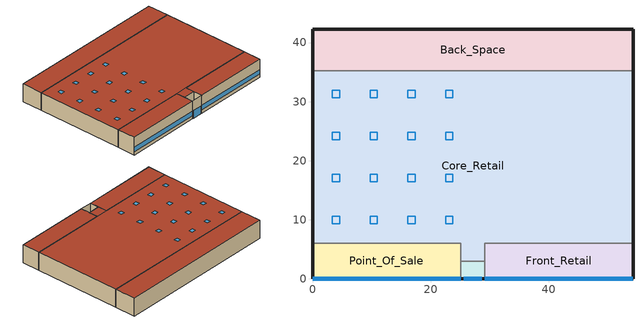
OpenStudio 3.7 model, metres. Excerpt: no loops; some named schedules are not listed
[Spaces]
Core_Retail
 floor foundation (BTAP-Grnd-Floor-Mass:U-0.678_std): 54.27,35.27 54.27,6 29.14,6 29.14,3 25.14,3 25.14,6 0,6 0,35.27 z0
 wall outside: 54.27,6 54.27,35.27 / 0,35.27 0,6 z0:6.1
 wall to Back_Space: 54.27,35.27 0,35.27 z0:6.1
 wall to Front_Entry: 25.14,3 29.14,3 z0:6.1
 wall to Point_Of_Sale: 0,6 25.14,6 25.14,3 z0:6.1
 wall to Front_Retail: 29.14,3 29.14,6 54.27,6 z0:6.1
 roof outside: 29.14,3 29.14,6 25.14,6 25.14,3 z6.1; 54.27,6 54.27,35.27 0,35.27 0,6 z6.1
 skylight: 23.78,16.46 23.78,17.68 22.56,17.68 22.56,16.46 z6.1; 4.57,30.7 4.57,31.92 3.35,31.92 3.35,30.7 z6.1; 4.57,9.35 4.57,10.57 3.35,10.57 3.35,9.35 z6.1; 4.57,16.46 4.57,17.68 3.35,17.68 3.35,16.46 z6.1; 17.37,16.46 17.37,17.68 16.15,17.68 16.15,16.46 z6.1; 17.37,30.7 17.37,31.92 16.15,31.92 16.15,30.7 z6.1; 17.37,23.58 17.37,24.8 16.15,24.8 16.15,23.58 z6.1; 4.57,23.58 4.57,24.8 3.35,24.8 3.35,23.58 z6.1; 17.37,9.35 17.37,10.57 16.15,10.57 16.15,9.35 z6.1; 10.97,23.58 10.97,24.8 9.75,24.8 9.75,23.58 z6.1; 10.97,9.35 10.97,10.57 9.75,10.57 9.75,9.35 z6.1; 23.78,23.58 23.78,24.8 22.56,24.8 22.56,23.58 z6.1; 23.78,30.7 23.78,31.92 22.56,31.92 22.56,30.7 z6.1; 10.97,16.46 10.97,17.68 9.75,17.68 9.75,16.46 z6.1; 23.78,9.35 23.78,10.57 22.56,10.57 22.56,9.35 z6.1; 10.97,30.7 10.97,31.92 9.75,31.92 9.75,30.7 z6.1
Back_Space
 floor foundation (BTAP-Grnd-Floor-Mass:U-0.678_std): 54.27,42.27 54.27,35.27 0,35.27 0,42.27 z0
 wall outside: 54.27,35.27 54.27,42.27 0,42.27 0,35.27 z0:6.1
 roof outside: 54.27,35.27 54.27,42.27 0,42.27 0,35.27 z6.1
Front_Retail
 floor foundation (BTAP-Grnd-Floor-Mass:U-0.678_std): 54.27,6 54.27,0 29.14,0 29.14,6 z0
 wall outside: 29.14,0 54.27,0 54.27,6 z0:6.1
 wall to Front_Entry: 29.14,3 29.14,0 z0:6.1
 window: 29.19,0 54.22,0 z1.14:2.66
 roof outside: 54.27,0 54.27,6 29.14,6 29.14,0 z6.1
Point_Of_Sale
 floor foundation (BTAP-Grnd-Floor-Mass:U-0.678_std): 25.14,6 25.14,0 0,0 0,6 z0
 wall outside: 0,6 0,0 25.14,0 z0:6.1
 wall to Front_Entry: 25.14,0 25.14,3 z0:6.1
 window: 0.05,0 25.09,0 z1.14:2.66
 roof outside: 25.14,0 25.14,6 0,6 0,0 z6.1
Front_Entry
 floor foundation (BTAP-Grnd-Floor-Mass:U-0.678_std): 29.14,3 29.14,0 25.14,0 25.14,3 z0
 wall outside: 25.14,0 29.14,0 z0:6.1
 window: 25.64,0 28.64,0 z0.05:2.66
[Site]
Montreal Int'l: Latitude {deg}=45.47; Longitude {deg}=-73.75; Time Zone {hr}=-5; Elevation {m}=36; Terrain=City
[Building]
RetailStandalone: North Axis {deg}=0; Default Construction Set=BTAP-Mass at hdd = 5000.0; Standards Number of Stories=1; Standards Number of Above Ground Stories=1; Standards Template=BTAP1980TO2010; Standards Building Type=RetailStandalone
[Site:WaterMainsTemperature]
Calculation Method=Correlation; Annual Average Outdoor Air Temperature {C}=4.69167; Maximum Difference In Monthly Average Outdoor Air Temperatures {deltaC}=24.6
[Site:GroundTemperature:BuildingSurface]
19.527, 19.502, 19.536, 19.598, 20.002, 21.64, 22.225, 22.375, 21.449, 20.121, 19.802, 19.633
[SizingPeriod:DesignDay] Barometric Pressure {Pa}=88961; Rain Indicator=No; Snow Indicator=No; Day of Month=21; Daylight Saving Time Indicator=No; Humidity Condition Type=Wetbulb; Dry-Bulb Temperature Range Modifier Type=DefaultMultipliers
Name | Maximum Dry-Bulb Temperature {C} | Daily Dry-Bulb Temperature Range {deltaC} | Wind Speed {m/s} | Wind Direction {deg} | Month | Day Type | Wetbulb or DewPoint at Maximum Dry-Bulb {C} | Solar Model Indicator | ASHRAE Clear Sky Optical Depth for Beam Irradiance | ASHRAE Clear Sky Optical Depth for Diffuse Irradiance | Sky Clearness
Calgary Intl AP Ann Clg .4% Condns DB=>MWB | 28.8 | 12.3 | 4.5 | 160 | 7 | SummerDesignDay | 16 | ASHRAETau | 0.34 | 2.419
Calgary Intl AP Ann Clg .4% Condns WB=>MDB | 25.5 | 12.3 | 4.5 | 160 | 7 | SummerDesignDay | 17.8 | ASHRAETau | 0.34 | 2.419
Calgary Intl AP Ann Htg 99.6% Condns DB | -27.7 | 0 | 2.7 | 200 | 1 | WinterDesignDay | -27.7 | ASHRAEClearSky |  |  | 0
[ClimateZones]
Climate Zone Institution Name 1=ASHRAE; Climate Zone Document Name 1=ANSI/ASHRAE Standard 169; Climate Zone Document Year 1=2006; Climate Zone Value 1=7; Climate Zone Institution Name 2=CEC; Climate Zone Document Name 2=California Climate Zone Descriptions; Climate Zone Document Year 2=1995
[Site:GroundTemperature:Shallow]
-1.6, -5.4, -6.4, -5.5, -0.4, 5.3, 10.8, 14.7, 15.8, 14, 9.5, 4
[Site:GroundTemperature:Deep]
4, 1.3, -0.4, -0.9, 0.1, 2.3, 5.2, 8, 9.9, 10.3, 9.2, 7
[Site:GroundTemperature:FCfactorMethod]
January Ground Temperature {C}=5.5; February Ground Temperature {C}=-2; March Ground Temperature {C}=-7.6; April Ground Temperature {C}=-6.3; May Ground Temperature {C}=-6.6; June Ground Temperature {C}=-0.3; July Ground Temperature {C}=4.9; August Ground Temperature {C}=10.2; September Ground Temperature {C}=13.8; October Ground Temperature {C}=17; November Ground Temperature {C}=16.6; December Ground Temperature {C}=11.1
[Material:NoMass] Roughness=Smooth; Thermal Absorptance=0.9; Solar Absorptance=0.7
Name | Thermal Resistance {m2-K/W} | Visible Absorptance
Typical Carpet Pad; Typical Carpet Pad 1 | 0.21648 | 0.8
Typical Insulation 1 | 0.00118045 | 0.7
Typical Insulation 2 | 2.61923 | 0.7
Typical Insulation 3 | 4.40527 | 0.7
Typical Carpet Pad 2; Typical Carpet Pad 4 | 1.40895 | 0.8
Typical Carpet Pad 3 | 2.28697 | 0.8
Typical Insulation 4 | 0.338965 | 0.7
Typical Insulation 5 | 0.338983 | 0.7
[Material]
Name | Roughness | Thickness {m} | Conductivity {W/m-K} | Density {kg/m3} | Specific Heat {J/kg-K} | Thermal Absorptance | Solar Absorptance | Visible Absorptance
G05 25mm wood | MediumSmooth | 0.0254 | 0.3 | 608 | 1630 | 0.9 | 0.5 | 0.5
100mm Normalweight concrete floor 1 | MediumSmooth | 0.1016 | 4.62 | 2322 | 832
G01 13mm gypsum board 1 | Smooth | 0.0127 | 0.32 | 800 | 1090 | 0.9 | 0.7 | 0.5
4 in. Normalweight Concrete Floor 1 | MediumRough | 0.1016 | 4.62 | 2322 | 832 | 0.9 | 0.7 | 0.7
1IN Stucco 1 | Smooth | 0.0253 | 1.3836 | 1858 | 837 | 0.9 | 0.7 | 0.92
8IN CONCRETE HW RefBldg 1 | Rough | 0.2032 | 2.622 | 2240 | 836.8 | 0.9 | 0.7 | 0.7
1/2IN Gypsum 1 | Smooth | 0.0127 | 0.32 | 784.9 | 830 | 0.9 | 0.4 | 0.4
Metal Roof Surface 1; F08 Metal surface 1 | Smooth | 0.0008 | 90.56 | 7824 | 500 | 0.9 | 0.7 | 0.7
6 in. Normalweight Concrete Floor 1; 6 in. Normalweight Concrete Floor 2; 6 in. Normalweight Concrete Floor 3 | MediumRough | 0.1524 | 4.62 | 2322 | 832 | 0.9 | 0.7 | 0.7
Expanded Polystyrene | MediumSmooth | 0.0408596 | 0.058 | 29 | 1210
[Construction]
BTAP-Int-Partition; BTAP-Int-Door: G05 25mm wood
BTAP-Int-Floor: 100mm Normalweight concrete floor 1, Typical Carpet Pad
BTAP-Int-Wall: G01 13mm gypsum board 1, G01 13mm gypsum board 1
BTAP-Int-Ceiling: Typical Carpet Pad, 100mm Normalweight concrete floor 1
BTAP-Int-Window: SimpleGlazing
BTAP-Ext-Floor-Mass:U-3.822: Typical Insulation 1, 4 in. Normalweight Concrete Floor 1, Typical Carpet Pad 1
BTAP-Ext-Wall-Mass:U-0.346: 1IN Stucco 1, 8IN CONCRETE HW RefBldg 1, Typical Insulation 2, 1/2IN Gypsum 1
BTAP-Ext-Roof-Metal:U-0.227: Metal Roof Surface 1, Typical Insulation 3
BTAP-Grnd-Floor-Mass:U-0.678: 6 in. Normalweight Concrete Floor 1, Typical Carpet Pad 2
BTAP-Grnd-Wall-Mass:U-0.425: 6 in. Normalweight Concrete Floor 2, Typical Carpet Pad 3
BTAP-Grnd-Roof-Mass:U-0.678: 6 in. Normalweight Concrete Floor 3, Typical Carpet Pad 4
BTAP-Ext-FixedWindow:U=0.295 SHGC=0.490; BTAP-Ext-GlassDoors:U=0.295 SHGC=0.490; BTAP-Ext-Skylights:U=0.295 SHGC=0.490; BTAP-Ext-DaylightDomes:U=0.295 SHGC=0.490; BTAP-Ext-DaylightDiffuser:U=0.295 SHGC=0.490: SimpleGlazing:U=0.295 SHGC=0.490
BTAP-Ext-Door:U-2.95: F08 Metal surface 1, Typical Insulation 4
BTAP-Ext-OverHeadDoor:U-2.95: Typical Insulation 5
BTAP-Grnd-Floor-Mass:U-0.678_std: 6 in. Normalweight Concrete Floor 1, Expanded Polystyrene
[DefaultConstructionSet]
BTAP-Mass at hdd = 5000.0: Default Exterior Surface Constructions=BTAP-Mass at hdd = 5000.0; Default Interior Surface Constructions=Default Surface Constructions 2; Default Ground Contact Surface Constructions=BTAP-Mass at hdd = 5000.0 1; Default Exterior SubSurface Constructions=BTAP-Mass at hdd = 5000.0; Default Interior SubSurface Constructions=Default Sub Surface Constructions 2; Interior Partition Construction=BTAP-Int-Partition
[DefaultSurfaceConstructions]
Name | Floor Construction | Wall Construction | Roof Ceiling Construction
Default Surface Constructions 2 | BTAP-Int-Floor | BTAP-Int-Wall | BTAP-Int-Ceiling
BTAP-Mass at hdd = 5000.0 | BTAP-Ext-Floor-Mass:U-3.822 | BTAP-Ext-Wall-Mass:U-0.346 | BTAP-Ext-Roof-Metal:U-0.227
BTAP-Mass at hdd = 5000.0 1 | BTAP-Grnd-Floor-Mass:U-0.678 | BTAP-Grnd-Wall-Mass:U-0.425 | BTAP-Grnd-Roof-Mass:U-0.678
[DefaultSubSurfaceConstructions]
Name | Fixed Window Construction | Operable Window Construction | Door Construction | Glass Door Construction | Overhead Door Construction | Skylight Construction | Tubular Daylight Dome Construction | Tubular Daylight Diffuser Construction
Default Sub Surface Constructions 2 | BTAP-Int-Window | BTAP-Int-Window | BTAP-Int-Door
BTAP-Mass at hdd = 5000.0 | BTAP-Ext-FixedWindow:U=0.295 SHGC=0.490 | BTAP-Ext-FixedWindow:U=0.295 SHGC=0.490 | BTAP-Ext-Door:U-2.95 | BTAP-Ext-GlassDoors:U=0.295 SHGC=0.490 | BTAP-Ext-OverHeadDoor:U-2.95 | BTAP-Ext-Skylights:U=0.295 SHGC=0.490 | BTAP-Ext-DaylightDomes:U=0.295 SHGC=0.490 | BTAP-Ext-DaylightDiffuser:U=0.295 SHGC=0.490
[WindowMaterial:SimpleGlazingSystem] Solar Heat Gain Coefficient=0.49; Visible Transmittance=0.21
Name | U-Factor {W/m2-K}
SimpleGlazing | 2.2
SimpleGlazing:U=0.295 SHGC=0.490 | 2.95
[Space] Building Story=Building Story 1; Part of Total Floor Area=Yes; Volume {m3}=Autocalculate
Name | Space Type | Thermal Zone
Core_Retail | Space Function Retail - sales | ALL_ST=Retail - sales_FL=Building Story 1_SCH=C 2
Back_Space | Space Function Storage area | ALL_ST=Storage area_FL=Building Story 1_SCH=E
Front_Retail | Space Function Retail - sales | ALL_ST=Retail - sales_FL=Building Story 1_SCH=C 1
Point_Of_Sale | Space Function Retail - sales | ALL_ST=Retail - sales_FL=Building Story 1_SCH=C
Front_Entry | Space Function Lobby - elevator | ALL_ST=Lobby - elevator_FL=Building Story 1_SCH=C
[BuildingStory]
Building Story 1: Nominal Z Coordinate {m}=0
[SpaceType] Standards Building Type=Space Function
Name | Default Schedule Set | Design Specification Outdoor Air Object | Standards Space Type
Space Function Storage area | Space Function Storage area Schedule Set | Space Function Storage area Ventilation | Storage area
Space Function Retail - sales | Space Function Retail - sales Schedule Set | Space Function Retail - sales Ventilation | Retail - sales
Space Function Lobby - elevator | Space Function Lobby - elevator Schedule Set | Space Function Lobby - elevator Ventilation | Lobby - elevator
[People:Definition] Number of People Calculation Method=People/Area; Fraction Radiant=0.3
Name | People per Space Floor Area {person/m2}
Space Function Lobby - elevator People Definition | 0.0999967
Space Function Retail - sales People Definition | 0.0333681
Space Function Storage area People Definition | 0.0100104
[People] Work Efficiency Schedule=Work Efficiency Schedule; Clothing Insulation Schedule=Clothing Schedule; Air Velocity Schedule=Air Velocity Schedule; Multiplier=1
Name | People Definition | Space or SpaceType
Space Function Lobby - elevator People | Space Function Lobby - elevator People Definition | Space Function Lobby - elevator
Space Function Retail - sales People | Space Function Retail - sales People Definition | Space Function Retail - sales
Space Function Storage area People | Space Function Storage area People Definition | Space Function Storage area
[Lights:Definition] Design Level Calculation Method=Watts/Area; Fraction Radiant=0.5; Fraction Visible=0.2
Name | Watts per Space Floor Area {W/m2}
Space Function Lobby - elevator Lights Definition | 6.89994
Space Function Retail - sales Lights Definition | 18.0998
Space Function Storage area Lights Definition | 6.79994
[Lights] Fraction Replaceable=1
Name | Lights Definition | Space or SpaceType
Space Function Lobby - elevator Lights | Space Function Lobby - elevator Lights Definition | Space Function Lobby - elevator
Space Function Retail - sales Lights | Space Function Retail - sales Lights Definition | Space Function Retail - sales
Space Function Storage area Lights | Space Function Storage area Lights Definition | Space Function Storage area
[ElectricEquipment:Definition] Design Level Calculation Method=Watts/Area; Fraction Radiant=0.5
Name | Watts per Space Floor Area {W/m2}
Space Function Lobby - elevator Elec Equip Definition; Space Function Storage area Elec Equip Definition | 0.999992
Space Function Retail - sales Elec Equip Definition | 2.49998
[ElectricEquipment]
Name | Electric Equipment Definition | Space or SpaceType
Space Function Lobby - elevator Elec Equip | Space Function Lobby - elevator Elec Equip Definition | Space Function Lobby - elevator
Space Function Retail - sales Elec Equip | Space Function Retail - sales Elec Equip Definition | Space Function Retail - sales
Space Function Storage area Elec Equip | Space Function Storage area Elec Equip Definition | Space Function Storage area
[DesignSpecification:OutdoorAir] Outdoor Air Method=Sum
Name | Outdoor Air Flow per Floor Area {m3/s-m2}
Space Function Lobby - elevator Ventilation | 0.00508
Space Function Retail - sales Ventilation | 0.001524
Space Function Storage area Ventilation | 0.000762
[DefaultScheduleSet] People Activity Level Schedule=NECB-Activity; Infiltration Schedule=Always On
Name | Number of People Schedule | Lighting Schedule | Electric Equipment Schedule
Space Function Lobby - elevator Schedule Set; Space Function Retail - sales Schedule Set | NECB-C-Occupancy | NECB-C-Lighting | NECB-C-Electric-Equipment
Space Function Storage area Schedule Set | NECB-E-Occupancy | NECB-E-Lighting | NECB-E-Electric-Equipment
[ThermostatSetpoint:DualSetpoint]
Name | Heating Setpoint Temperature Schedule | Cooling Setpoint Temperature Schedule
Space Function Retail - sales Thermostat 7; Space Function Retail - sales Thermostat 8; Space Function Lobby - elevator Thermostat 3; Space Function Retail - sales Thermostat 9 | NECB-C-Thermostat Setpoint-Heating | NECB-C-Thermostat Setpoint-Cooling
Space Function Storage area Thermostat 3 | NECB-E-Thermostat Setpoint-Heating | NECB-E-Thermostat Setpoint-Cooling
[SpaceInfiltration:DesignFlowRate] Schedule=Always On Discrete; Design Flow Rate Calculation Method=Flow/ExteriorArea; Flow per Exterior Surface Area {m3/s-m2}=0.001116; Constant Term Coefficient=0; Temperature Term Coefficient=0; Velocity Term Coefficient=0.224; Velocity Squared Term Coefficient=0
Name | Space or SpaceType
Back_Space Infiltration | Back_Space
Core_Retail Infiltration | Core_Retail
Front_Entry Infiltration | Front_Entry
Front_Retail Infiltration | Front_Retail
Point_Of_Sale Infiltration | Point_Of_Sale
[ThermalZone] Use Ideal Air Loads=No
Name | Thermostat
ALL_ST=Retail - sales_FL=Building Story 1_SCH=C | Space Function Retail - sales Thermostat 7
ALL_ST=Retail - sales_FL=Building Story 1_SCH=C 1 | Space Function Retail - sales Thermostat 8
ALL_ST=Storage area_FL=Building Story 1_SCH=E | Space Function Storage area Thermostat 3
ALL_ST=Lobby - elevator_FL=Building Story 1_SCH=C | Space Function Lobby - elevator Thermostat 3
ALL_ST=Retail - sales_FL=Building Story 1_SCH=C 2 | Space Function Retail - sales Thermostat 9
[Foundation:Kiva]
Bldg Kiva Foundation: Wall Height Above Grade {m}=0; Wall Depth Below Slab {m}=0
[SurfaceProperty:ExposedFoundationPerimeter] Exposed Perimeter Calculation Method=TotalExposedPerimeter
Name | Total Exposed Perimeter {m}
Front_Entry_Floor | 4
Point_Of_Sale_Floor; Front_Retail_Floor | 31.135
Core_Retail_Floor | 58.54
Back_Space_Floor | 68.27
[Foundation:Kiva:Settings]

[AvailabilityManager:NightCycle] Applicability Schedule=Always On Discrete; Control Type=CycleOnAny; Thermostat Tolerance {deltaC}=1; Cycling Run Time {s}=3600
Availability Manager Night Cycle 1; Availability Manager Night Cycle 2; Availability Manager Night Cycle 3; Availability Manager Night Cycle 4; Availability Manager Night Cycle 5
[Schedule:Ruleset]
Clothing Schedule: Default Day Schedule=Clothing Schedule Default Winter Clothes
Air Velocity Schedule: Default Day Schedule=Air Velocity Schedule Default
Work Efficiency Schedule: Default Day Schedule=Work Efficiency Schedule Default
NECB-C-Occupancy: Default Day Schedule=NECB-C-Occupancy Default
NECB-Activity: Default Day Schedule=NECB-Activity Default; Summer Design Day Schedule=NECB-Activity Summer Design Day; Winter Design Day Schedule=NECB-Activity Winter Design Day
NECB-C-Lighting: Default Day Schedule=NECB-C-Lighting Default
NECB-C-Electric-Equipment: Default Day Schedule=NECB-C-Electric-Equipment Default
Always On: Default Day Schedule=Always On Default
NECB-C-Thermostat Setpoint-Heating: Default Day Schedule=NECB-C-Thermostat Setpoint-Heating Default
NECB-C-Thermostat Setpoint-Cooling: Default Day Schedule=NECB-C-Thermostat Setpoint-Cooling Default
NECB-E-Occupancy: Default Day Schedule=NECB-E-Occupancy Default
NECB-E-Lighting: Default Day Schedule=NECB-E-Lighting Default
NECB-E-Electric-Equipment: Default Day Schedule=NECB-E-Electric-Equipment Default
NECB-E-Thermostat Setpoint-Heating: Default Day Schedule=NECB-E-Thermostat Setpoint-Heating Default
NECB-E-Thermostat Setpoint-Cooling: Default Day Schedule=NECB-E-Thermostat Setpoint-Cooling Default
[Schedule:Day]
Clothing Schedule Default Winter Clothes: 24, 0, 1
Air Velocity Schedule Default: 24, 0, 0.2
Work Efficiency Schedule Default: 24, 0, 0
NECB-C-Occupancy Default; NECB-C-Occupancy Default|Wkdy Day: No, 8, 0, 0, 9, 0, 0.1, 10, 0, 0.2, 12, 0, 0.5, 16, 0, 0.7, 17, 0, 0.8, 18, 0, 0.7, 19, 0, 0.5, 21, 0, 0.3, 24, 0, 0
NECB-C-Occupancy Sat Day: No, 8, 0, 0, 9, 0, 0.1, 10, 0, 0.2, 11, 0, 0.5, 12, 0, 0.6, 13, 0, 0.8, 16, 0, 0.9, 17, 0, 0.8, 18, 0, 0.7, 19, 0, 0.5, 21, 0, 0.2, 24, 0, 0
NECB-C-Occupancy Sun|Hol Day: No, 10, 0, 0, 11, 0, 0.1, 13, 0, 0.2, 18, 0, 0.4, 19, 0, 0.2, 24, 0, 0
NECB-Activity Default; NECB-Activity Winter Design Day; NECB-Activity Summer Design Day: No, 24, 0, 130
NECB-C-Lighting Default; NECB-C-Electric-Equipment Default: No, 8, 0, 0.05, 9, 0, 0.5, 19, 0, 0.9, 20, 0, 0.6, 21, 0, 0.5, 24, 0, 0.05
Always On Default: No, 24, 0, 1
NECB-C-Thermostat Setpoint-Heating Default; NECB-C-Thermostat Setpoint-Heating Default|Wkdy Day; NECB-C-Thermostat Setpoint-Heating Sat Day: No, 7, 0, 18, 8, 0, 20, 21, 0, 22, 24, 0, 18
NECB-C-Thermostat Setpoint-Heating Sun|Hol Day: No, 9, 0, 18, 10, 0, 20, 19, 0, 22, 24, 0, 18
NECB-C-Thermostat Setpoint-Cooling Default; NECB-C-Thermostat Setpoint-Cooling Default|Wkdy Day; NECB-C-Thermostat Setpoint-Cooling Sat Day: No, 7, 0, 35, 21, 0, 24, 24, 0, 35
NECB-C-Thermostat Setpoint-Cooling Sun|Hol Day: No, 9, 0, 35, 19, 0, 24, 24, 0, 35
NECB-E-Occupancy Default: No, 8, 0, 0, 9, 0, 0.2, 10, 0, 0.7, 14, 0, 0.9, 15, 0, 0.5, 16, 0, 0.9, 18, 0, 0.8, 19, 0, 0.2, 24, 0, 0
NECB-E-Lighting Default; NECB-E-Electric-Equipment Default: No, 8, 0, 0.05, 9, 0, 0.4, 10, 0, 0.7, 18, 0, 0.9, 19, 0, 0.4, 24, 0, 0.05
NECB-E-Thermostat Setpoint-Heating Default; NECB-E-Thermostat Setpoint-Heating Default|Wkdy Day: No, 7, 0, 18, 8, 0, 20, 19, 0, 22, 24, 0, 18
NECB-E-Thermostat Setpoint-Heating Sat Day: No, 8, 0, 18, 9, 0, 20, 17, 0, 22, 24, 0, 18
NECB-E-Thermostat Setpoint-Heating Sun|Hol Day: No, 24, 0, 18
NECB-E-Thermostat Setpoint-Cooling Default; NECB-E-Thermostat Setpoint-Cooling Default|Wkdy Day: No, 7, 0, 35, 19, 0, 24, 24, 0, 35
NECB-E-Thermostat Setpoint-Cooling Sat Day: No, 8, 0, 35, 17, 0, 24, 24, 0, 35
NECB-E-Thermostat Setpoint-Cooling Sun|Hol Day: No, 24, 0, 35
[Schedule:Rule] Date Specification Type=DateRange; Start Day=1
Name | Schedule Ruleset | Rule Order | Day Schedule | Start Month | End Month | End Day | Apply Monday | Apply Tuesday | Apply Wednesday | Apply Thursday | Apply Friday | Apply Saturday | Apply Sunday
Schedule Rule 1 | Clothing Schedule | 0 | Clothing Schedule Summer Clothes | 5 | 9 | 30
Schedule Rule 2 | NECB-C-Occupancy | 2 | NECB-C-Occupancy Default|Wkdy Day | 1 | 12 | 31 | Yes | Yes | Yes | Yes | Yes
Schedule Rule 3 | NECB-C-Occupancy | 1 | NECB-C-Occupancy Sat Day | 1 | 12 | 31 |  |  |  |  |  | Yes
Schedule Rule 4 | NECB-C-Occupancy | 0 | NECB-C-Occupancy Sun|Hol Day | 1 | 12 | 31 |  |  |  |  |  |  | Yes
Schedule Rule 5 | NECB-C-Lighting | 2 | NECB-C-Lighting Default|Wkdy Day | 1 | 12 | 31 | Yes | Yes | Yes | Yes | Yes
Schedule Rule 6 | NECB-C-Lighting | 1 | NECB-C-Lighting Sat Day | 1 | 12 | 31 |  |  |  |  |  | Yes
Schedule Rule 7 | NECB-C-Lighting | 0 | NECB-C-Lighting Sun|Hol Day | 1 | 12 | 31 |  |  |  |  |  |  | Yes
Schedule Rule 8 | NECB-C-Electric-Equipment | 2 | NECB-C-Electric-Equipment Default|Wkdy Day | 1 | 12 | 31 | Yes | Yes | Yes | Yes | Yes
Schedule Rule 9 | NECB-C-Electric-Equipment | 1 | NECB-C-Electric-Equipment Sat Day | 1 | 12 | 31 |  |  |  |  |  | Yes
Schedule Rule 10 | NECB-C-Electric-Equipment | 0 | NECB-C-Electric-Equipment Sun|Hol Day | 1 | 12 | 31 |  |  |  |  |  |  | Yes
Schedule Rule 11 | NECB-C-Thermostat Setpoint-Heating | 2 | NECB-C-Thermostat Setpoint-Heating Default|Wkdy Day | 1 | 12 | 31 | Yes | Yes | Yes | Yes | Yes
Schedule Rule 12 | NECB-C-Thermostat Setpoint-Heating | 1 | NECB-C-Thermostat Setpoint-Heating Sat Day | 1 | 12 | 31 |  |  |  |  |  | Yes
Schedule Rule 13 | NECB-C-Thermostat Setpoint-Heating | 0 | NECB-C-Thermostat Setpoint-Heating Sun|Hol Day | 1 | 12 | 31 |  |  |  |  |  |  | Yes
Schedule Rule 14 | NECB-C-Thermostat Setpoint-Cooling | 2 | NECB-C-Thermostat Setpoint-Cooling Default|Wkdy Day | 1 | 12 | 31 | Yes | Yes | Yes | Yes | Yes
Schedule Rule 15 | NECB-C-Thermostat Setpoint-Cooling | 1 | NECB-C-Thermostat Setpoint-Cooling Sat Day | 1 | 12 | 31 |  |  |  |  |  | Yes
Schedule Rule 16 | NECB-C-Thermostat Setpoint-Cooling | 0 | NECB-C-Thermostat Setpoint-Cooling Sun|Hol Day | 1 | 12 | 31 |  |  |  |  |  |  | Yes
Schedule Rule 17 | NECB-E-Occupancy | 2 | NECB-E-Occupancy Default|Wkdy Day | 1 | 12 | 31 | Yes | Yes | Yes | Yes | Yes
Schedule Rule 18 | NECB-E-Occupancy | 1 | NECB-E-Occupancy Sat Day | 1 | 12 | 31 |  |  |  |  |  | Yes
Schedule Rule 19 | NECB-E-Occupancy | 0 | NECB-E-Occupancy Sun|Hol Day | 1 | 12 | 31 |  |  |  |  |  |  | Yes
Schedule Rule 20 | NECB-E-Lighting | 2 | NECB-E-Lighting Default|Wkdy Day | 1 | 12 | 31 | Yes | Yes | Yes | Yes | Yes
Schedule Rule 21 | NECB-E-Lighting | 1 | NECB-E-Lighting Sat Day | 1 | 12 | 31 |  |  |  |  |  | Yes
Schedule Rule 22 | NECB-E-Lighting | 0 | NECB-E-Lighting Sun|Hol Day | 1 | 12 | 31 |  |  |  |  |  |  | Yes
Schedule Rule 23 | NECB-E-Electric-Equipment | 2 | NECB-E-Electric-Equipment Default|Wkdy Day | 1 | 12 | 31 | Yes | Yes | Yes | Yes | Yes
Schedule Rule 24 | NECB-E-Electric-Equipment | 1 | NECB-E-Electric-Equipment Sat Day | 1 | 12 | 31 |  |  |  |  |  | Yes
Schedule Rule 25 | NECB-E-Electric-Equipment | 0 | NECB-E-Electric-Equipment Sun|Hol Day | 1 | 12 | 31 |  |  |  |  |  |  | Yes
Schedule Rule 26 | NECB-E-Thermostat Setpoint-Heating | 2 | NECB-E-Thermostat Setpoint-Heating Default|Wkdy Day | 1 | 12 | 31 | Yes | Yes | Yes | Yes | Yes
Schedule Rule 27 | NECB-E-Thermostat Setpoint-Heating | 1 | NECB-E-Thermostat Setpoint-Heating Sat Day | 1 | 12 | 31 |  |  |  |  |  | Yes
Schedule Rule 28 | NECB-E-Thermostat Setpoint-Heating | 0 | NECB-E-Thermostat Setpoint-Heating Sun|Hol Day | 1 | 12 | 31 |  |  |  |  |  |  | Yes
Schedule Rule 29 | NECB-E-Thermostat Setpoint-Cooling | 2 | NECB-E-Thermostat Setpoint-Cooling Default|Wkdy Day | 1 | 12 | 31 | Yes | Yes | Yes | Yes | Yes
Schedule Rule 30 | NECB-E-Thermostat Setpoint-Cooling | 1 | NECB-E-Thermostat Setpoint-Cooling Sat Day | 1 | 12 | 31 |  |  |  |  |  | Yes
Schedule Rule 31 | NECB-E-Thermostat Setpoint-Cooling | 0 | NECB-E-Thermostat Setpoint-Cooling Sun|Hol Day | 1 | 12 | 31 |  |  |  |  |  |  | Yes
[Schedule:Constant]
Always On Discrete: Value=1
